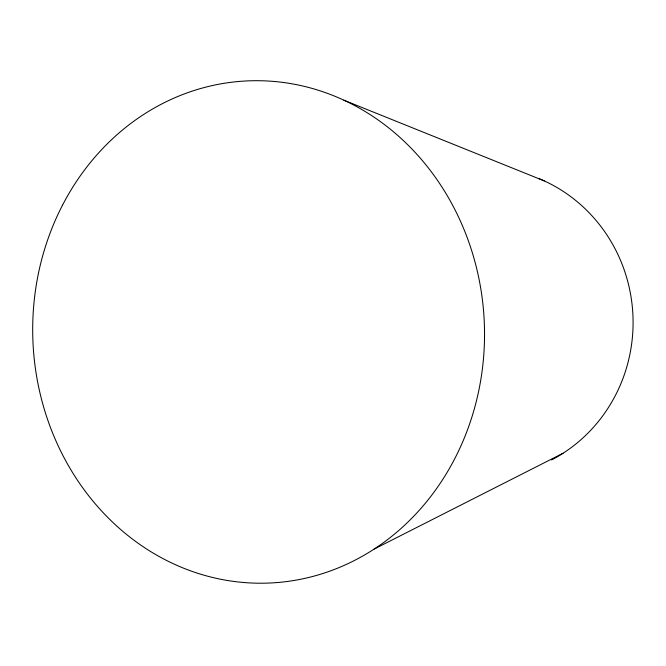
<?xml version="1.0" encoding="UTF-8"?>
<svg xmlns="http://www.w3.org/2000/svg" width="666" height="666" viewBox="0 0 666 666"><rect width="100%" height="100%" fill="white"/><g stroke="black" fill="none" stroke-linecap="round" stroke-linejoin="round"><path stroke-width="1" d="M374.217 549.042L563.061 453.246M343.889 100.2L544.288 180.902M538.536 178.405A154.37 148.676 87.5 0 1 632.916 315.093A154.37 148.676 87.5 0 1 551.556 459.931M62.487 205.22A251.298 225.866 87.5 0 0 259.598 583.216A251.298 225.866 87.5 0 0 453.796 207.459A251.298 225.866 87.5 0 0 62.487 205.22"/></g></svg>
